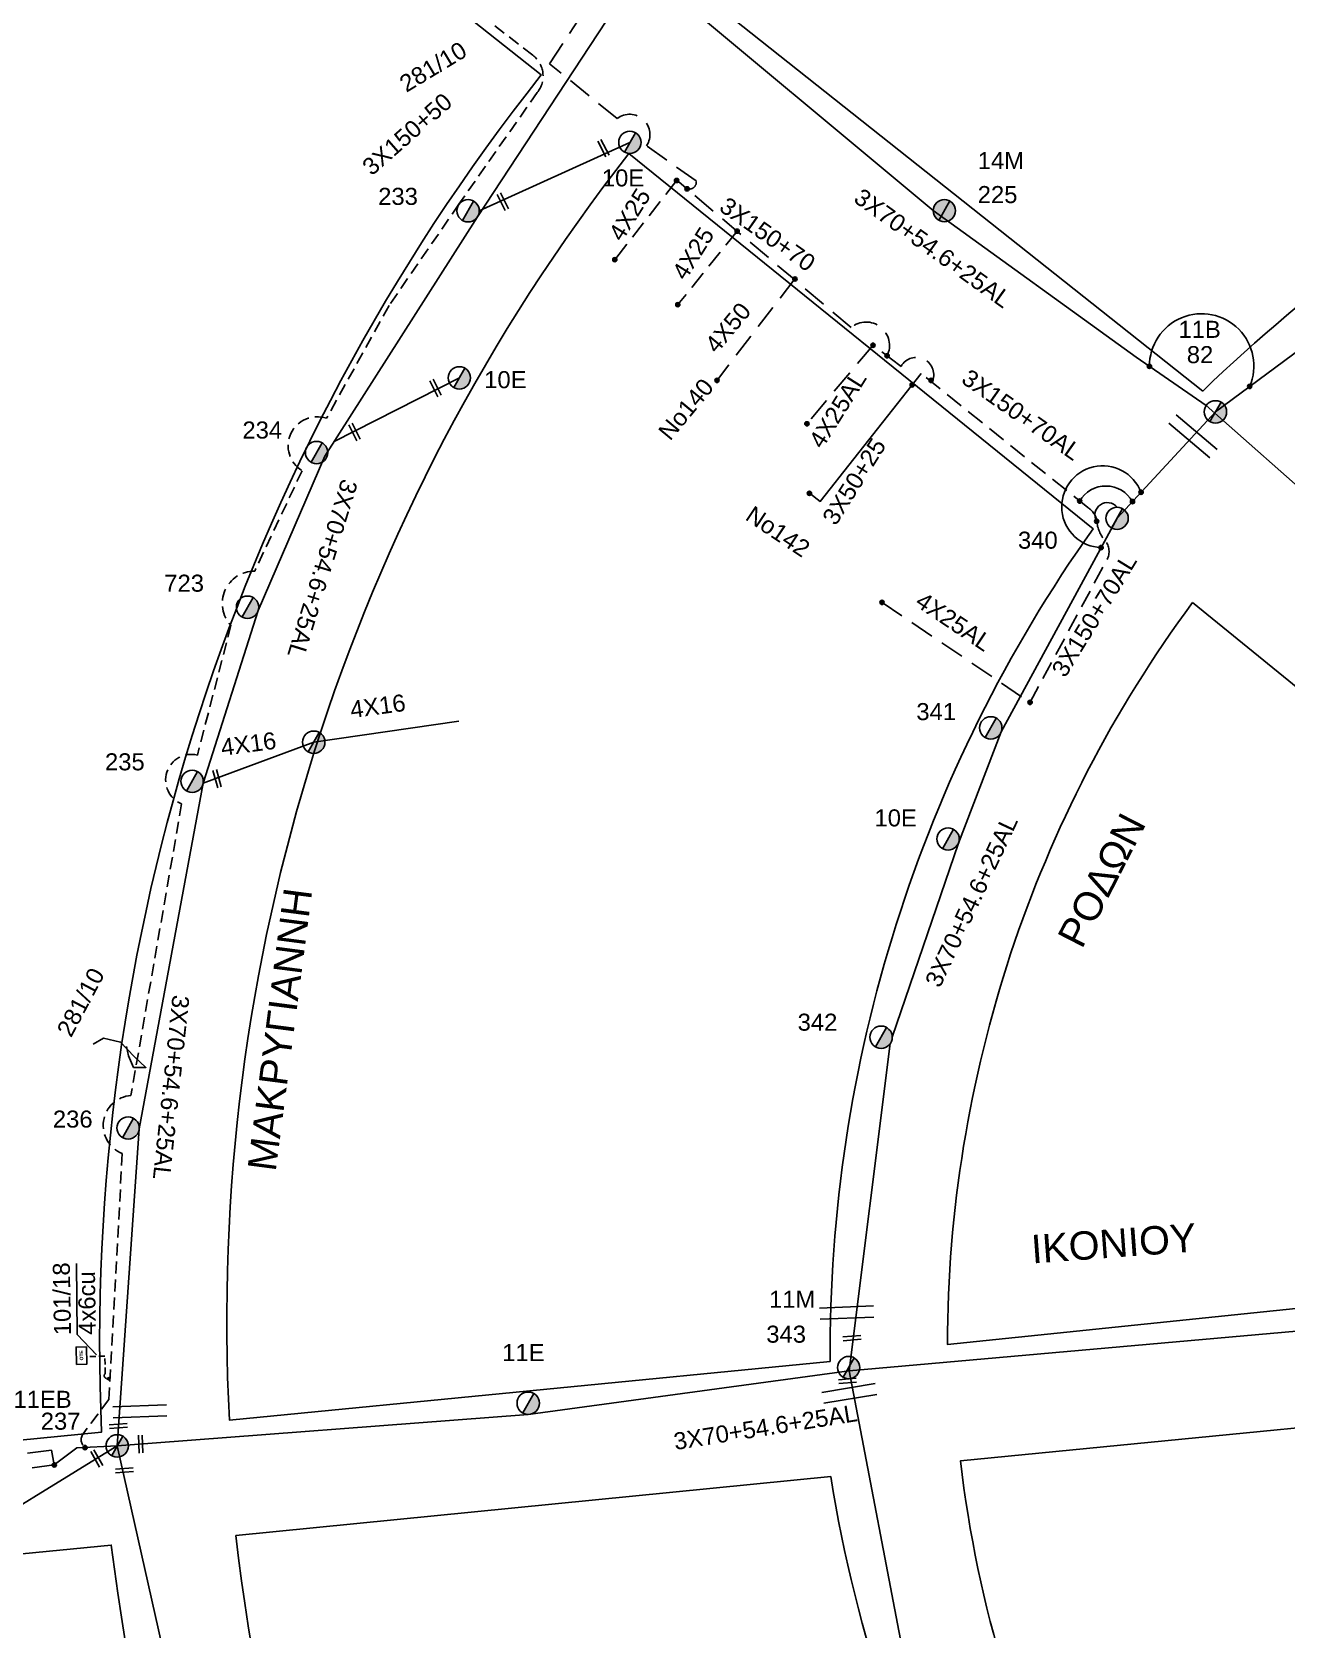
# Model space of a CAD drawing. Header units: millimetres. Extents: x 72 to 3039, y -786 to 786.
# Drawn here: x 1592.4 to 1724.7, y 521.6 to 690.2 of the extents above; entities that cross this region are included whole.
import ezdxf

# ---------------------------------------------------------------- set-up
doc = ezdxf.new("R2010")
doc.units = ezdxf.units.MM
doc.linetypes.add('DASHED', pattern=[19.05, 12.7, -6.35])
for name, color, linetype in [('Pillar OTE', 7, 'Continuous'), ('Άγνωστα', 7, 'Continuous'), ('Γέφυρες Εναέριου Δικτύου', 7, 'Continuous'), ('Εναέρια παροχή ΧΤ 4x16', 7, 'SYN_LINE'), ('Επιγραφές - Σχήματα', 7, 'Continuous'), ('Καλώδια ΧΤ   3x150+50AL', 7, 'DASHED'), ('Καλώδια ΧΤ   3x150+70 XLPE', 7, 'DASHED'), ('Καλώδια ΧΤ   3x150+70AL', 7, 'DASHED'), ('Μηχανική τομή', 7, 'Continuous'), ('Στύλος Ξύλινος', 7, 'Continuous'), ('Στύλος Ξύλινος @ 1', 7, 'Continuous'), ('Στύλος ΦΜ', 7, 'Continuous'), ('Στύλος ΦΜ @ 1', 7, 'Continuous'), ('Συνδέσεις', 7, 'Continuous'), ('Συνεστραμμένα ΧΤ   3x70+54.6+25 AL', 7, 'SYN_LINE'), ('Τομή', 7, 'Continuous'), ('Υπόβαθρο ΔΕΗ', 7, 'Continuous'), ('Υπόγεια καλώδια Παροχών ΧΤ   4x25', 7, 'DASHED'), ('Υπόγεια καλώδια Παροχών ΧΤ   4x50AL', 7, 'DASHED'), ('Υπόγεια καλώδια Παροχών ΧΤ   4x6', 7, 'DASHED')]:
    doc.layers.add(name, color=color, linetype=linetype)
doc.styles.get("Standard").update_dxf_attribs({"font": 'arial.ttf'})
doc.linetypes.add('SYN_LINE', pattern='A,0.5,-0.0001,["/\\/\\/\\/",Standard,S=0.1,R=0,X=0,Y=-0.05],-0.25', length=0.7501)
doc.dimstyles.new('ISO-25', dxfattribs={"dimtxt": 2.5, "dimasz": 2.5, "dimexe": 1.25, "dimexo": 0.625, "dimtad": 1, "dimtxsty": 'Standard', "dimcen": 2.5, "dimadec": 0, "dimazin": 0, "dimtfac": 1, "dimtmove": 0, "dimatfit": 3, "dimfxl": 1, "dimarcsym": 0})

# ---------------------------------------------------------------- blocks, each defined once
blk = doc.blocks.new('ΥΠΑΡΧΩΝ ΞΥΛΙΝΟΣ ΣΤΥΛΟΣ')
at = {"layer": 'Στύλος Ξύλινος'}
h = blk.add_hatch(color=7, dxfattribs=at)
h.paths.add_polyline_path([(-2.62, 0, 0.270008), (-1.29, -2.28), (1.3, 2.27, 0.576266)])
h.paths.add_polyline_path([(-1.29, -2.28, 0.574793), (2.62, 0, 0.268822), (1.3, 2.27)])
at = {"layer": 'Στύλος Ξύλινος', "color": 7}
blk.add_line((-1.29, -2.28), (1.3, 2.27), dxfattribs=at)
blk.add_circle((0, 0), 2.62, dxfattribs=at)
at = {"layer": 'Στύλος Ξύλινος', "flags": 4}
for tag, p in [('ΑΡΙΘΜΟΣ', (-4.91, 8.6)), ('ΤΥΠΟΣ', (-4.85, 3.39))]:
    blk.add_attdef(tag, p, '', height=4, dxfattribs=at)
blk = doc.blocks.new('ΥΠΑΡΧΩΝ ΤΣΙΜΕΝΤΕΝΙΟΣ ΣΤΥΛΟΣ')
at = {"layer": 'Στύλος ΦΜ'}
blk.add_hatch(color=7, dxfattribs=at).paths.add_polyline_path([(-1.29, -2.28, 0.574793), (2.62, 0, 0.268822), (1.3, 2.27)])
at = {"layer": 'Στύλος ΦΜ', "color": 7}
blk.add_line((-1.29, -2.28), (1.3, 2.27), dxfattribs=at)
blk.add_circle((0, 0), 2.62, dxfattribs=at)
at = {"layer": 'Στύλος ΦΜ', "flags": 4}
for tag, p in [('ΑΡΙΘΜΟΣ', (-4.68, 8.05)), ('ΤΥΠΟΣ', (-4.91, 3.03))]:
    blk.add_attdef(tag, p, '', height=4, dxfattribs=at)
blk = doc.blocks.new('ΤΟΜΗ')
at = {"layer": 'Τομή', "ltscale": 40}
for p, q in [((-5.68, 0), (5.68, 0)), ((5.68, -2.33), (-5.68, -2.33))]:
    blk.add_line(p, q, dxfattribs=at)
blk = doc.blocks.new('_ΣΥΝΔΕΣΗ')
at = {"layer": 'Συνδέσεις', "linetype": 'SYN_LINE', "ltscale": 40}
blk.add_hatch(color=256, dxfattribs=at).paths.add_polyline_path([(0.5, -0.01, 1), (-0.5, -0.01, 1)])
at = {"layer": 'Συνδέσεις'}
blk.add_circle((0, -0.01), 0.5, dxfattribs=at)
blk = doc.blocks.new('ΜΗΧΑΝΙΚΗ ΤΟΜΗ')
at = {"layer": 'Μηχανική τομή', "ltscale": 40}
for p, q in [((-1.89, 0.78), (1.89, 0.78)), ((1.89, 0), (-1.89, 0))]:
    blk.add_line(p, q, dxfattribs=at)
blk = doc.blocks.new('PILLAR ΟΤΕ')
at = {"layer": 'Pillar OTE', "ltscale": 40}
blk.add_lwpolyline([(-3.31, 2.02), (3.39, 2.02), (3.39, -1.99), (-3.31, -1.99)], close=True, dxfattribs=at)
at = {"layer": 'Pillar OTE', "insert": (-1.81, 0.71), "char_height": 1.3575, "width": 109.961, "attachment_point": 1}
blk.add_mtext('{\\fArial|b1|i0|c161|p34;OTE}', dxfattribs=at)

msp = doc.modelspace()

# ---------------------------------------------------------------- hatches: boundary and pattern name
at = {"layer": 'Pillar OTE', "ltscale": 40}
h = msp.add_hatch(color=256, dxfattribs=at)
h.dxf.hatch_style = 1
h.paths.add_polyline_path([(1600.61, 548.23), (1600.22, 548.08), (1600.59, 547.87)])

# ---------------------------------------------------------------- linework, layer by layer
msp.add_lwpolyline([(1600.59, 547.87), (1600.22, 548.08), (1600.61, 548.23), (1600.59, 547.87)], dxfattribs=at)
at = {"layer": 'Άγνωστα', "color": 6, "linetype": 'DASHED', "ltscale": 0.2}
msp.add_lwpolyline([(1661.52, 673.69, 0.544007), (1662.49, 674.52), (1657.25, 678.22, 0.844371), (1654.14, 681.11), (1646.99, 686.9), (1654.25, 697.88)], format="xyb", dxfattribs=at)
at = {"layer": 'Άγνωστα', "color": 6, "ltscale": 0.2}
msp.add_lwpolyline([(1686.23, 654.19), (1675.58, 640.68), (1674.43, 641.54)], dxfattribs=at)
at = {"layer": 'Άγνωστα', "color": 6, "linetype": 'DASHED', "ltscale": 0.2}
msp.add_lwpolyline([(1682.1, 630.02), (1697.73, 619.46)], dxfattribs=at)
at = {"layer": 'Άγνωστα', "color": 62}
msp.add_lwpolyline([(1601.36, 540.96), (1597.11, 540.75), (1594.72, 538.95), (1592.38, 538.65)], dxfattribs=at)
at = {"layer": 'Άγνωστα', "color": 6}
msp.add_arc((1705.89, 639.25), 1.31, 39.2293, 210.0356, dxfattribs=at)
at = {"layer": 'Γέφυρες Εναέριου Δικτύου'}
for centre, radius, start, end in [((1715.84, 654.99), 5.51, 336.806, 180.5339), ((1705.39, 640.12), 4.32, 20.5502, 267.8317), ((1705.73, 639.1), 3.21, 29.1409, 149.6636)]:
    msp.add_arc(centre, radius, start, end, dxfattribs=at)
at = {"layer": 'Εναέρια παροχή ΧΤ 4x16', "color": 151, "ltscale": 15}
msp.add_lwpolyline([(1610.43, 610.92), (1622.12, 615.26), (1637.44, 617.48)], dxfattribs=at)
at = {"layer": 'Εναέρια παροχή ΧΤ 4x16', "color": 173, "ltscale": 20}
msp.add_lwpolyline([(1563.83, 542.5), (1583.28, 529.86), (1601.36, 540.96)], dxfattribs=at)
at = {"layer": 'Επιγραφές - Σχήματα', "ltscale": 20}
msp.add_lwpolyline([(1598.83, 583.39), (1599.93, 584.01), (1601.72, 583.6), (1603.16, 582.09), (1604.39, 580.93), (1603.09, 580.93), (1602.54, 582.16), (1602.33, 583.12)], dxfattribs=at)
at = {"layer": 'Καλώδια ΧΤ   3x150+50AL', "color": 62, "ltscale": 0.1}
msp.add_lwpolyline([(1651.76, 699.85), (1650.58, 698.44), (1642.94, 704.63), (1635.2, 695.58), (1645.24, 687.79, -0.417946), (1645.71, 683.86), (1637.43, 672.05), (1630.06, 661.36), (1623.46, 649.46, 0.895178), (1620.88, 643.92), (1615.88, 633.33, 0.654825), (1613.36, 627.59), (1609.83, 613.9, 0.9251), (1608.16, 608.74), (1602.81, 577.96, 0.797224), (1601.9, 571.84), (1600.48, 545.87), (1597.76, 542.23, 0.411324), (1597.97, 540.79, 0.093713)], format="xyb", dxfattribs=at)
at = {"layer": 'Καλώδια ΧΤ   3x150+50AL', "color": 62, "ltscale": 0.2}
msp.add_lwpolyline([(1594.72, 538.95), (1594.42, 540.51), (1566.42, 536.98), (1567.61, 523.88)], dxfattribs=at)
at = {"layer": 'Καλώδια ΧΤ   3x150+70AL', "color": 6, "ltscale": 0.2}
msp.add_lwpolyline([(1682.63, 656.06, 0.814453), (1678.84, 659.04), (1660.44, 674.59)], format="xyb", dxfattribs=at)
at = {"layer": 'Καλώδια ΧΤ   3x150+70AL', "color": 6, "ltscale": 0.15}
msp.add_lwpolyline([(1697.73, 619.48), (1705.85, 634.54, 0.31048), (1705.64, 636.55, -0.152086), (1704.76, 638.59, 0.241423), (1703.82, 640.03), (1686.23, 654.19)], format="xyb", dxfattribs=at)
at = {"layer": 'Συνεστραμμένα ΧΤ   3x70+54.6+25 AL', "color": 151, "ltscale": 20}
msp.add_lwpolyline([(1601.36, 540.96), (1603.69, 574.45), (1610.43, 610.92), (1616.24, 629.15), (1623.28, 645.45), (1639.39, 670.74), (1656.37, 696.55)], dxfattribs=at)
at = {"layer": 'Συνεστραμμένα ΧΤ   3x70+54.6+25 AL', "color": 2, "ltscale": 20}
for points in [[(1657.78, 696.2), (1687.5, 671.38), (1708.93, 655.9), (1716.33, 650.81), (1741.17, 628.84), (1778.49, 599.12)], [(1717.3, 650.14), (1738.02, 665.48), (1759.51, 680.41)]]:
    msp.add_lwpolyline(points, dxfattribs=at)
at = {"layer": 'Συνεστραμμένα ΧΤ   3x70+54.6+25 AL', "color": 151, "ltscale": 15}
for points in [[(1639.58, 671.37), (1655.48, 678.59)], [(1624.27, 647.01), (1637.48, 653.73)]]:
    msp.add_lwpolyline(points, dxfattribs=at)
at = {"layer": 'Συνεστραμμένα ΧΤ   3x70+54.6+25 AL', "color": 6, "ltscale": 20}
for points in [[(1683.18, 584.11), (1690.16, 604.61), (1694.68, 616.34), (1706.91, 638.9), (1717.3, 650.15)], [(1678.64, 548.9), (1682.97, 583.44)]]:
    msp.add_lwpolyline(points, dxfattribs=at)
at = {"layer": 'Συνεστραμμένα ΧΤ   3x70+54.6+25 AL', "color": 62, "ltscale": 20}
msp.add_lwpolyline([(1760.81, 557.09), (1727.42, 553.2), (1678.64, 548.9), (1644.75, 544.29), (1601.36, 540.96)], dxfattribs=at)
at = {"layer": 'Συνεστραμμένα ΧΤ   3x70+54.6+25 AL', "color": 27, "ltscale": 20}
msp.add_lwpolyline([(1735.2, 442.79), (1725.03, 452.54), (1711.78, 466.24), (1697.03, 486.84), (1684.79, 516.65), (1678.64, 548.9)], dxfattribs=at)
at = {"layer": 'Συνεστραμμένα ΧΤ   3x70+54.6+25 AL', "color": 173, "ltscale": 20}
msp.add_lwpolyline([(1601.36, 540.96), (1610.85, 498.67), (1622.75, 465.07), (1637.67, 437.41), (1649.94, 421.69), (1659.48, 408.7), (1687.35, 384.3)], dxfattribs=at)
at = {"layer": 'Υπόβαθρο ΔΕΗ'}
for points in [[(1715.96, 652.33, -0.139037), (1798.47, 696.57), (1792.37, 760.4, 0.143992), (1666.38, 691.62), (1715.96, 652.33)], [(1596.25, 725.21), (1646.12, 685.71, 0.180116), (1599.71, 542.42), (1537.44, 536.3, -0.185857), (1596.25, 725.21, 0.010142)], [(1676.62, 549.86), (1613.2, 543.68, -0.180696), (1655.37, 677.42), (1704.38, 637.79, 0.157215), (1676.62, 549.86, 0.95635)], [(1714.87, 630), (1769.12, 585.88, 0.126295), (1758.13, 558.8), (1689, 551.67, -0.159761), (1714.87, 630, -0.443282)], [(1758.67, 546.08), (1690.38, 539.38, 0.179947), (1731.15, 459.56), (1775.69, 515.24, -0.197218), (1758.67, 546.08, 3.438968)], [(1723.21, 450.36), (1683.31, 399.8, -0.189322), (1613.9, 531.5), (1676.69, 537.72, 0.166204), (1723.21, 450.36, 0.5885)], [(1675.29, 390.44), (1635.92, 341.85, -0.204631), (1538.56, 524.44), (1600.73, 530.49, 0.185276), (1675.29, 390.44, 0.883462)]]:
    msp.add_lwpolyline(points, format="xyb", dxfattribs=at)
at = {"layer": 'Υπόγεια καλώδια Παροχών ΧΤ   4x25', "color": 6, "ltscale": 0.15}
for points in [[(1660.44, 674.59), (1653.89, 666.21)], [(1666.8, 669.21), (1660.54, 661.46)]]:
    msp.add_lwpolyline(points, dxfattribs=at)
at = {"layer": 'Υπόγεια καλώδια Παροχών ΧΤ   4x25', "color": 6, "ltscale": 0.2}
msp.add_lwpolyline([(1687.38, 653.26, 0.973278), (1684.11, 654.94), (1681.15, 657.17), (1674.17, 648.88)], format="xyb", dxfattribs=at)
at = {"layer": 'Υπόγεια καλώδια Παροχών ΧΤ   4x50AL', "color": 6, "ltscale": 0.2}
msp.add_lwpolyline([(1672.9, 664.17), (1664.62, 653.39)], dxfattribs=at)
at = {"layer": 'Υπόγεια καλώδια Παροχών ΧΤ   4x6', "color": 62, "linetype": 'DASHED', "ltscale": 0.05}
msp.add_lwpolyline([(1600.22, 548.08, -0.587932), (1600.09, 548.6), (1600.07, 550.43), (1598.15, 550.4)], format="xyb", dxfattribs=at)

# ---------------------------------------------------------------- block references
at = {"layer": 'Pillar OTE', "xscale": 0.2715346359112417, "yscale": 0.2715346359112417, "zscale": 0.2715346359112417, "rotation": 91}
msp.add_blockref('PILLAR ΟΤΕ', (1597.59, 550.48), dxfattribs=at)
at = {"layer": 'Μηχανική τομή'}
for p, xscale, yscale, zscale, rotation in [((1652.51, 677.89), 0.4999999999997404, 0.4999999999997404, 0.4999999999997404, 296.8730607411559), ((1641.89, 672.25), 0.4999999999997404, 0.4999999999997404, 0.4999999999997404, 296.8730607411559), ((1634.79, 652.57), 0.4999999999997404, 0.4999999999997404, 0.4999999999997404, 296.8730607411559), ((1626.23, 647.92), 0.4999999999997404, 0.4999999999997404, 0.4999999999997404, 296.8730607411559), ((1611.72, 611.35), 0.4999999999995919, 0.4999999999995919, 0.4999999999995919, 285.2750506229748), ((1678.94, 552.15), 0.4999999999995083, 0.4999999999995083, 0.4999999999995083, 4.733458615532099), ((1678.47, 547.63), 0.4999999999995083, 0.4999999999995083, 0.4999999999995083, 4.733458615532099), ((1601.49, 542.86), 0.4999999999995083, 0.4999999999995083, 0.4999999999995083, 4.733458615532099), ((1604.04, 541.16), 0.4999999999994906, 0.4999999999994906, 0.4999999999994906, 92.39616844216783), ((1599.37, 539.73), 0.4999999999994163, 0.4999999999994163, 0.4999999999994163, 119.1836918252782), ((1602.14, 538.18), 0.4999999999995083, 0.4999999999995083, 0.4999999999995083, 4.733458615532099)]:
    msp.add_blockref('ΜΗΧΑΝΙΚΗ ΤΟΜΗ', p, dxfattribs=dict(at, xscale=xscale, yscale=yscale, zscale=zscale, rotation=rotation))
at = {"layer": 'Στύλος Ξύλινος @ 1', "ltscale": 40}
ref = msp.add_blockref('ΥΠΑΡΧΩΝ ΞΥΛΙΝΟΣ ΣΤΥΛΟΣ', (1688.68, 671.38), dxfattribs=dict(at, xscale=0.4499999999998181, yscale=0.4499999999998181, zscale=0.4499999999998181))
ref.add_attrib('ΤΥΠΟΣ', '14Μ', (1692.2, 675.77), dxfattribs={"layer": 'Στύλος Ξύλινος', "height": 1.8, "flags": 4})
ref.add_attrib('ΑΡΙΘΜΟΣ', '225', (1692.2, 672.18), dxfattribs={"layer": 'Στύλος Ξύλινος', "height": 1.8, "flags": 4})
at = {"layer": 'Στύλος ΦΜ @ 1', "ltscale": 40}
ref = msp.add_blockref('ΥΠΑΡΧΩΝ ΤΣΙΜΕΝΤΕΝΙΟΣ ΣΤΥΛΟΣ', (1655.48, 678.59), dxfattribs=dict(at, xscale=0.4499999999998181, yscale=0.4499999999998181, zscale=0.4499999999998181))
ref.add_attrib('ΤΥΠΟΣ', '10Ε', (1652.52, 673.94), dxfattribs={"layer": 'Στύλος ΦΜ', "height": 1.8, "flags": 4})
ref = msp.add_blockref('ΥΠΑΡΧΩΝ ΤΣΙΜΕΝΤΕΝΙΟΣ ΣΤΥΛΟΣ', (1638.4, 671.37), dxfattribs=dict(at, xscale=0.4499999999998181, yscale=0.4499999999998181, zscale=0.4499999999998181))
ref.add_attrib('ΑΡΙΘΜΟΣ', '233', (1628.91, 671.99), dxfattribs={"layer": 'Στύλος ΦΜ', "height": 1.8, "flags": 4})
ref = msp.add_blockref('ΥΠΑΡΧΩΝ ΤΣΙΜΕΝΤΕΝΙΟΣ ΣΤΥΛΟΣ', (1717.3, 650.14), dxfattribs=dict(at, xscale=0.4499999999998181, yscale=0.4499999999998181, zscale=0.4499999999998181))
ref.add_attrib('ΤΥΠΟΣ', '11Β', (1713.39, 657.95), dxfattribs={"layer": 'Στύλος ΦΜ', "height": 1.8, "flags": 4})
ref.add_attrib('ΑΡΙΘΜΟΣ', '82', (1714.27, 655.28), dxfattribs={"layer": 'Στύλος ΦΜ', "height": 1.8, "flags": 4})
ref = msp.add_blockref('ΥΠΑΡΧΩΝ ΤΣΙΜΕΝΤΕΝΙΟΣ ΣΤΥΛΟΣ', (1637.48, 653.73), dxfattribs=dict(at, xscale=0.4499999999998181, yscale=0.4499999999998181, zscale=0.4499999999998181))
ref.add_attrib('ΤΥΠΟΣ', '10Ε', (1640.1, 652.64), dxfattribs={"layer": 'Στύλος ΦΜ', "height": 1.8, "flags": 4})
ref = msp.add_blockref('ΥΠΑΡΧΩΝ ΤΣΙΜΕΝΤΕΝΙΟΣ ΣΤΥΛΟΣ', (1622.41, 645.84), dxfattribs=dict(at, xscale=0.4499999999998181, yscale=0.4499999999998181, zscale=0.4499999999998181))
ref.add_attrib('ΑΡΙΘΜΟΣ', '234', (1614.58, 647.32), dxfattribs={"layer": 'Στύλος ΦΜ', "height": 1.8, "flags": 4})
ref = msp.add_blockref('ΥΠΑΡΧΩΝ ΤΣΙΜΕΝΤΕΝΙΟΣ ΣΤΥΛΟΣ', (1706.91, 638.9), dxfattribs=dict(at, xscale=0.4499999999998181, yscale=0.4499999999998181, zscale=0.4499999999998181))
ref.add_attrib('ΑΡΙΘΜΟΣ', '340', (1696.45, 635.69), dxfattribs={"layer": 'Στύλος ΦΜ', "height": 1.8, "flags": 4})
ref = msp.add_blockref('ΥΠΑΡΧΩΝ ΤΣΙΜΕΝΤΕΝΙΟΣ ΣΤΥΛΟΣ', (1615.12, 629.51), dxfattribs=dict(at, xscale=0.4499999999998181, yscale=0.4499999999998181, zscale=0.4499999999998181))
ref.add_attrib('ΑΡΙΘΜΟΣ', '723', (1606.33, 631.15), dxfattribs={"layer": 'Στύλος ΦΜ', "height": 1.8, "flags": 4})
ref = msp.add_blockref('ΥΠΑΡΧΩΝ ΤΣΙΜΕΝΤΕΝΙΟΣ ΣΤΥΛΟΣ', (1693.58, 616.77), dxfattribs=dict(at, xscale=0.4499999999998181, yscale=0.4499999999998181, zscale=0.4499999999998181))
ref.add_attrib('ΑΡΙΘΜΟΣ', '341', (1685.72, 617.59), dxfattribs={"layer": 'Στύλος ΦΜ', "height": 1.8, "flags": 4})
at = {"layer": 'Στύλος ΦΜ @ 1', "ltscale": 40, "xscale": 0.4499999999998181, "yscale": 0.4499999999998181, "zscale": 0.4499999999998181}
msp.add_blockref('ΥΠΑΡΧΩΝ ΤΣΙΜΕΝΤΕΝΙΟΣ ΣΤΥΛΟΣ', (1622.11, 615.26), dxfattribs=at)
at = {"layer": 'Στύλος ΦΜ @ 1', "ltscale": 40}
ref = msp.add_blockref('ΥΠΑΡΧΩΝ ΤΣΙΜΕΝΤΕΝΙΟΣ ΣΤΥΛΟΣ', (1609.27, 611.13), dxfattribs=dict(at, xscale=0.4499999999998181, yscale=0.4499999999998181, zscale=0.4499999999998181))
ref.add_attrib('ΑΡΙΘΜΟΣ', '235', (1600.07, 612.29), dxfattribs={"layer": 'Στύλος ΦΜ', "height": 1.8, "flags": 4})
ref = msp.add_blockref('ΥΠΑΡΧΩΝ ΤΣΙΜΕΝΤΕΝΙΟΣ ΣΤΥΛΟΣ', (1689.07, 605.04), dxfattribs=dict(at, xscale=0.4499999999998181, yscale=0.4499999999998181, zscale=0.4499999999998181))
ref.add_attrib('ΤΥΠΟΣ', '10Ε', (1681.3, 606.37), dxfattribs={"layer": 'Στύλος ΦΜ', "height": 1.8, "flags": 4})
ref = msp.add_blockref('ΥΠΑΡΧΩΝ ΤΣΙΜΕΝΤΕΝΙΟΣ ΣΤΥΛΟΣ', (1682, 584.11), dxfattribs=dict(at, xscale=0.4499999999998181, yscale=0.4499999999998181, zscale=0.4499999999998181))
ref.add_attrib('ΑΡΙΘΜΟΣ', '342', (1673.19, 584.8), dxfattribs={"layer": 'Στύλος ΦΜ', "height": 1.8, "flags": 4})
ref = msp.add_blockref('ΥΠΑΡΧΩΝ ΤΣΙΜΕΝΤΕΝΙΟΣ ΣΤΥΛΟΣ', (1602.51, 574.53), dxfattribs=dict(at, xscale=0.4499999999998181, yscale=0.4499999999998181, zscale=0.4499999999998181))
ref.add_attrib('ΑΡΙΘΜΟΣ', '236', (1594.57, 574.57), dxfattribs={"layer": 'Στύλος ΦΜ', "height": 1.8, "flags": 4})
ref = msp.add_blockref('ΥΠΑΡΧΩΝ ΤΣΙΜΕΝΤΕΝΙΟΣ ΣΤΥΛΟΣ', (1678.58, 549.23), dxfattribs=dict(at, xscale=0.4499999999998181, yscale=0.4499999999998181, zscale=0.4499999999998181))
ref.add_attrib('ΤΥΠΟΣ', '11Μ', (1670.17, 555.54), dxfattribs={"layer": 'Στύλος ΦΜ', "height": 1.8, "flags": 4})
ref.add_attrib('ΑΡΙΘΜΟΣ', '343', (1669.88, 551.86), dxfattribs={"layer": 'Στύλος ΦΜ', "height": 1.8, "flags": 4})
ref = msp.add_blockref('ΥΠΑΡΧΩΝ ΤΣΙΜΕΝΤΕΝΙΟΣ ΣΤΥΛΟΣ', (1644.75, 545.47), dxfattribs=dict(at, xscale=0.4499999999998181, yscale=0.4499999999998181, zscale=0.4499999999998181))
ref.add_attrib('ΤΥΠΟΣ', '11Ε', (1642, 549.92), dxfattribs={"layer": 'Στύλος ΦΜ', "height": 1.8, "flags": 4})
ref = msp.add_blockref('ΥΠΑΡΧΩΝ ΤΣΙΜΕΝΤΕΝΙΟΣ ΣΤΥΛΟΣ', (1601.36, 540.96), dxfattribs=dict(at, xscale=0.4499999999998181, yscale=0.4499999999998181, zscale=0.4499999999998181))
ref.add_attrib('ΤΥΠΟΣ', '11ΕΒ', (1590.41, 544.98), dxfattribs={"layer": 'Στύλος ΦΜ', "height": 1.8, "flags": 4})
ref.add_attrib('ΑΡΙΘΜΟΣ', '237', (1593.29, 542.67), dxfattribs={"layer": 'Στύλος ΦΜ', "height": 1.8, "flags": 4})
at = {"layer": 'Συνδέσεις', "xscale": 0.4499999999998181, "yscale": 0.4499999999998181, "zscale": 0.4499999999998181}
for p in [(1660.41, 674.57), (1661.52, 673.69), (1666.8, 669.22), (1653.89, 666.21), (1672.9, 664.17), (1660.54, 661.46), (1681.15, 657.17), (1682.63, 656.06), (1710.33, 654.95), (1664.68, 653.46), (1685.28, 652.99), (1687.27, 653.46), (1720.91, 652.83), (1674.17, 648.88), (1674.43, 641.54), (1702.96, 640.72), (1708.54, 640.67), (1709.45, 641.65), (1704.76, 638.59), (1705.23, 635.81), (1682.1, 630.02), (1697.73, 619.46), (1597.97, 540.79), (1594.72, 538.96)]:
    msp.add_blockref('_ΣΥΝΔΕΣΗ', p, dxfattribs=at)
at = {"layer": 'Τομή'}
for p, xscale, yscale, zscale, rotation in [((1714.55, 647.11), 0.5000000000000135, 0.5000000000000135, 0.5000000000000135, 139.6121682581939), ((1678.39, 554.46), 0.500000000000051, 0.500000000000051, 0.500000000000051, 182.2316261418533), ((1678.75, 545.93), 0.500000000000047, 0.500000000000047, 0.500000000000047, 189.5048990783781), ((1603.77, 544.03), 0.500000000000051, 0.500000000000051, 0.500000000000051, 182.2316261418533)]:
    msp.add_blockref('ΤΟΜΗ', p, dxfattribs=dict(at, xscale=xscale, yscale=yscale, zscale=zscale, rotation=rotation))

# ---------------------------------------------------------------- texts
at = {"layer": 'Άγνωστα', "char_height": 1.8, "width": 23.5192, "attachment_point": 1}
for s, insert, rotation in [('3X50+25', (1675.69, 638.98), 57.8341), ('4X25AL', (1686.48, 631.24), 326.0349)]:
    msp.add_mtext(s, dxfattribs=dict(at, insert=insert, rotation=rotation))
at = {"layer": 'Εναέρια παροχή ΧΤ 4x16', "char_height": 1.8, "width": 23.5192, "attachment_point": 1, "rotation": 7.6474}
for insert in [(1625.84, 619.58), (1612.19, 615.59)]:
    msp.add_mtext('4X16', dxfattribs=dict(at, insert=insert))
at = {"layer": 'Επιγραφές - Σχήματα', "width": 23.5192, "attachment_point": 1}
for s, insert, char_height, rotation in [('281/10', (1630.95, 685.35), 1.8, 31.2629), ('No140', (1658.34, 648.14), 1.8, 50.3296), ('No142', (1668.55, 640.32), 1.8, 326.0349), ('POΔΩN', (1700.52, 594.7), 3, 62.8277), ('MAKPYΓIANNH', (1615.11, 570.24), 3, 82.5861), ('281/10', (1594.9, 584.84), 1.8, 61.9872), ('IKONIOY', (1697.74, 563.21), 3, 4.2021)]:
    msp.add_mtext(s, dxfattribs=dict(at, insert=insert, char_height=char_height, rotation=rotation))
at = {"layer": 'Καλώδια ΧΤ   3x150+50AL', "insert": (1627.04, 676.34), "char_height": 1.8, "width": 23.5192, "attachment_point": 1, "rotation": 41.2832}
msp.add_mtext('3X150+50', dxfattribs=at)
at = {"layer": 'Καλώδια ΧΤ   3x150+70 XLPE', "insert": (1665.82, 672.94), "char_height": 1.8, "width": 23.5192, "attachment_point": 1, "rotation": 324.9192}
msp.add_mtext('3X150+70', dxfattribs=at)
at = {"layer": 'Καλώδια ΧΤ   3x150+70AL', "char_height": 1.8, "width": 23.5192, "attachment_point": 1}
for insert, rotation in [((1691.38, 654.77), 324.9192), ((1699.9, 622.92), 58.4066)]:
    msp.add_mtext('3X150+70AL', dxfattribs=dict(at, insert=insert, rotation=rotation))
at = {"layer": 'Συνεστραμμένα ΧΤ   3x70+54.6+25 AL', "char_height": 1.8, "width": 16.2172, "attachment_point": 1}
for insert, rotation in [((1680.03, 673.86), 324.386), ((1626.79, 642.64), 252.8605), ((1686.57, 589.99), 64.9392), ((1609, 588.44), 263.8875), ((1659.98, 542.3), 9.0152)]:
    msp.add_mtext('3X70+54.6+25AL', dxfattribs=dict(at, insert=insert, rotation=rotation))
at = {"layer": 'Υπόγεια καλώδια Παροχών ΧΤ   4x25', "char_height": 1.8, "width": 23.5192, "attachment_point": 1, "rotation": 57.8341}
for s, insert in [('4X25', (1653.12, 668.97)), ('4X25', (1659.82, 664.87)), ('4X25AL', (1674.26, 647.09))]:
    msp.add_mtext(s, dxfattribs=dict(at, insert=insert))
at = {"layer": 'Υπόγεια καλώδια Παροχών ΧΤ   4x50AL', "insert": (1663.26, 657.35), "char_height": 1.8, "width": 23.5192, "attachment_point": 1, "rotation": 50.3296}
msp.add_mtext('4X50', dxfattribs=at)
at = {"layer": 'Υπόγεια καλώδια Παροχών ΧΤ   4x50AL', "color": 7, "ltscale": 0.2, "char_height": 1.8, "attachment_point": 1, "rotation": 91}
for s, insert in [('101/18', (1594.69, 552.63)), ('4x6cu', (1597.32, 552.67))]:
    msp.add_mtext_dynamic_manual_height_columns(s, width=1.8, gutter_width=12.5, heights=[0.118], dxfattribs=dict(at, insert=insert))

# ---------------------------------------------------------------- leaders
at = {"layer": 'Επιγραφές - Σχήματα'}
msp.add_leader([(1599.17, 550.58), (1597.14, 552.72), (1597.08, 560.23)], dimstyle='ISO-25', override={"dimasz": 0.5, "dimgap": 0.625, "dimtad": 0}, dxfattribs=at)

doc.saveas('drawing.dxf')
